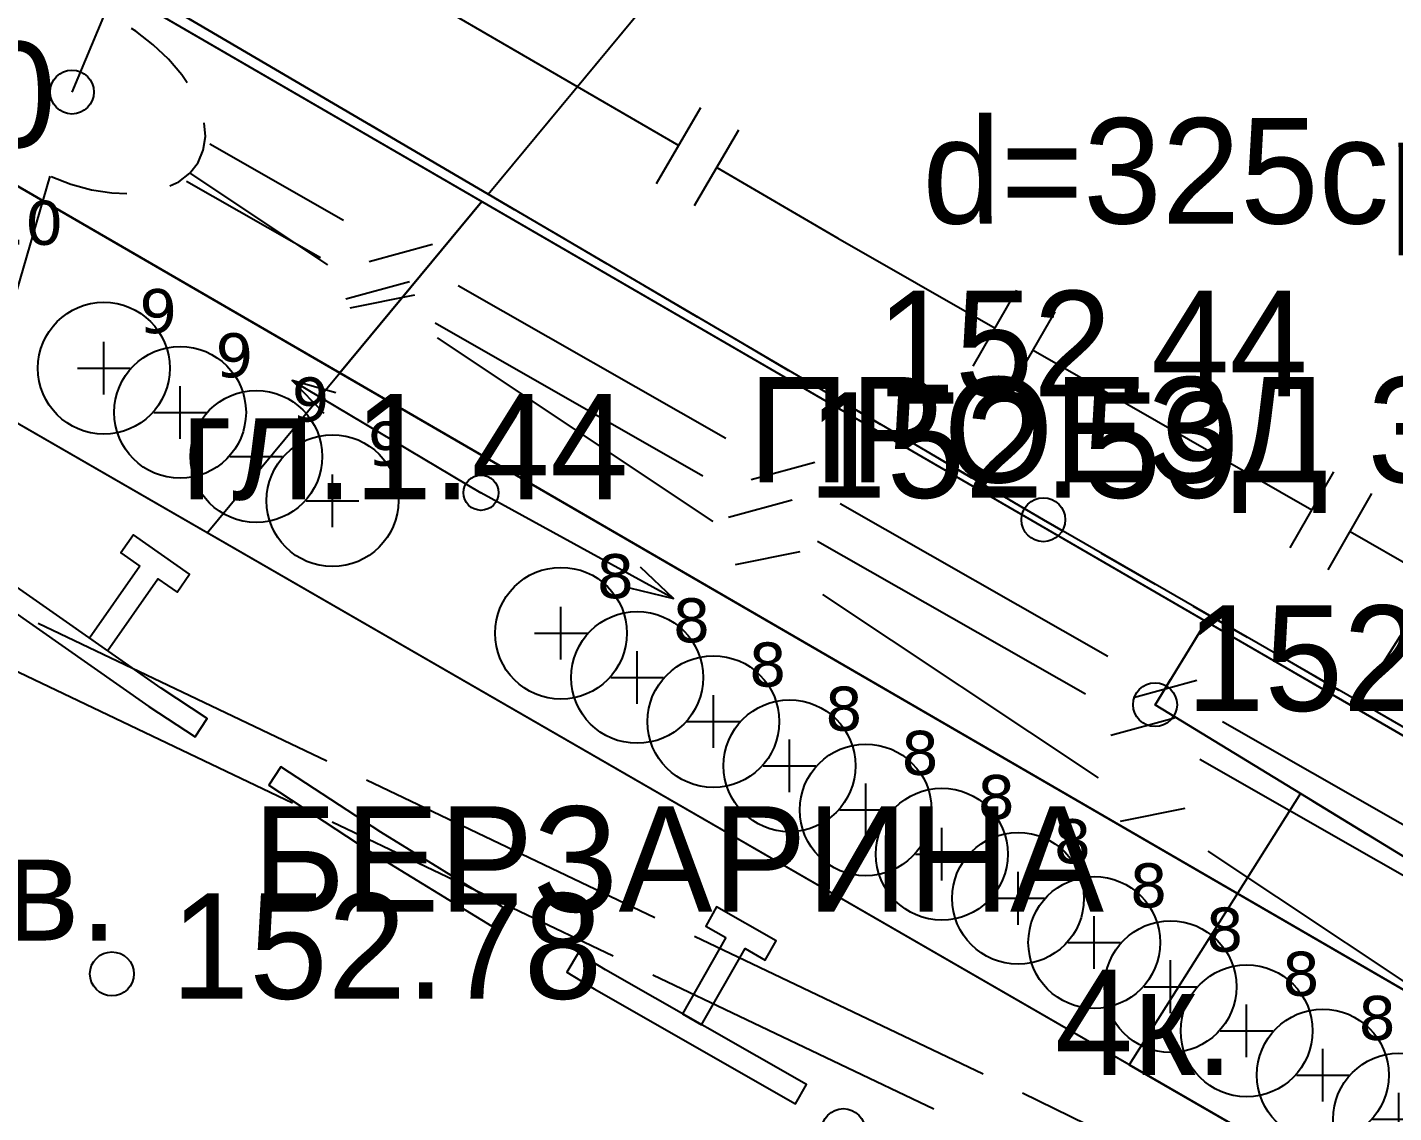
# Model space of a CAD drawing. Header units: metres. Extents: x -2743 to 126, y 13385 to 13916.
# Drawn here: x -1952 to -1936.46, y 13670.25 to 13682.61 of the extents above; entities that cross this region are included whole.
import ezdxf

# ---------------------------------------------------------------- set-up
doc = ezdxf.new("R2010")
doc.units = ezdxf.units.M
for name, color, linetype in [('GREEN_LABELS', 7, 'Continuous'), ('GREEN_SHRUBS', 94, 'Continuous'), ('GREEN_SHRUBS_APPROVAL', 40, 'Continuous'), ('link-улица Берзарина_Граница работ$0$ГП_Граница проектирования', 7, 'Continuous'), ('link-улица Берзарина_Покрытия — Новые$0$ДВ_ПП_Газон_Р', 7, 'Continuous'), ('link-улица Берзарина_Покрытия — Новые$0$ДВ_ПП_Тип2_Р_покрытия_ПЧ_Местные', 7, 'Continuous'), ('link-улица Берзарина_Покрытия — Новые$0$ДВ_ПП_Тип4_У_ПЧ за счет АБ_ТР', 7, 'Continuous'), ('link-улица Берзарина_Покрытия — Новые$0$ДВ_ПП_Тип5_Р ТР', 7, 'Continuous'), ('link-улица Берзарина_Покрытия — Новые$0$ДВ_ПП_Тип6_У_ТР_3м за счет Газона', 7, 'Continuous'), ('link_улица Берзарина_борта$0$ДВ_ГП_П_Борт_БР100.30.15', 7, 'Continuous'), ('link_улица Берзарина_борта$0$ДВ_ГП_П_Борт_Пониженный_бетонный', 7, 'Continuous'), ('link_улица Берзарина_Люки$0$СЕТИ', 7, 'Continuous'), ('output[1-12]_3_ДЖКХ-24_03233kl$0$Красные линии', 7, 'Continuous'), ('output[1-12]_3_ДЖКХ-24_03233tp$0$Горизонтали', 7, 'Continuous'), ('output[1-12]_3_ДЖКХ-24_03233tp$0$Граница улицы', 7, 'Continuous'), ('output[1-12]_3_ДЖКХ-24_03233tp$0$Колодцы', 7, 'Continuous'), ('output[1-12]_3_ДЖКХ-24_03233tp$0$ЛЭП', 7, 'Continuous'), ('output[1-12]_3_ДЖКХ-24_03233tp$0$Отдельно стоящее дерево', 7, 'Continuous'), ('output[1-12]_3_ДЖКХ-24_03233tp$0$Фонари', 7, 'Continuous'), ('output[1-12]_3_ДЖКХ-24_03233up$0$Газопровод', 7, 'Continuous'), ('output[1-12]_3_ДЖКХ-24_03233up$0$Кабель связи', 7, 'Continuous'), ('output[1-12]_3_ДЖКХ-24_03233up$0$Кабель электрический', 7, 'Continuous'), ('output[23]_3_ДЖКХ-25_01840tp$0$Граница улицы', 7, 'Continuous')]:
    doc.layers.add(name, color=color, linetype=linetype)
doc.styles.add('unicode', font='DejaVuSans.ttf')

# ---------------------------------------------------------------- blocks, each defined once
blk = doc.blocks.new('GREEN_SHRUB_CORNUS_SERICEA')
for p, q in [((0, -0.3), (0, 0.3)), ((-0.3, 0), (0.3, 0))]:
    blk.add_line(p, q)
blk.add_circle((0, 0), 0.75)
at = {"style": 'unicode', "flags": 1}
for tag, p in [('POS', (0.4, 0.4)), ('NUM', (0.4, -0.9)), ('SPECIES', (0.4, -1.8)), ('NPA', (0.4, -2.7))]:
    blk.add_attdef(tag, p, '', height=0.5, dxfattribs=at)
blk = doc.blocks.new('GREEN_SHRUB_LONICERA_TATARICA')
for p, q in [((0, -0.3), (0, 0.3)), ((-0.3, 0), (0.3, 0))]:
    blk.add_line(p, q)
blk.add_circle((0, 0), 0.75)
at = {"style": 'unicode', "flags": 1}
for tag, p in [('POS', (0.4, 0.4)), ('NUM', (0.4, -0.9)), ('SPECIES', (0.4, -1.8)), ('NPA', (0.4, -2.7))]:
    blk.add_attdef(tag, p, '', height=0.5, dxfattribs=at)

msp = doc.modelspace()

# ---------------------------------------------------------------- linework, layer by layer
at = {"layer": 'link-улица Берзарина_Граница работ$0$ГП_Граница проектирования'}
msp.add_lwpolyline([(-1921.401797826757, 13649.4657275657), (-1933.1594, 13654.09219), (-1928.778698876347, 13664.62883794609), (-1988.078866047006, 13698.85925410055), (-1995.298717353486, 13686.45076689452), (-2001.646083162938, 13689.6933104648), (-2002.701033743228, 13690.38280305757), (-2013.581689738087, 13696.08301003195)], dxfattribs=at)
at = {"layer": 'link-улица Берзарина_Покрытия — Новые$0$ДВ_ПП_Газон_Р'}
for points in [[(-1939.468366, 13670.799339), (-1949.957783, 13676.854248), (-1977.226722, 13692.594965), (-1975.877041, 13694.586002), (-1948.44946, 13678.673621), (-1938.236227, 13672.748314), (-1939.468366, 13670.799339)], [(-1921.05696, 13662.781594), (-1938.236227, 13672.748314), (-1939.468366, 13670.799339), (-1928.778699, 13664.628838), (-1933.1594, 13654.09219), (-1924.025071, 13650.497951), (-1921.05696, 13662.781594)]]:
    msp.add_lwpolyline(points, close=True, dxfattribs=at)
msp.add_lwpolyline([(-1949.957783, 13676.854248), (-1948.44946, 13678.673621)], dxfattribs=at)
at = {"layer": 'link-улица Берзарина_Покрытия — Новые$0$ДВ_ПП_Тип2_Р_покрытия_ПЧ_Местные'}
for points in [[(-1968.50946, 13705.454586), (-1974.442488, 13696.702241), (-1969.400187, 13693.906586), (-1965.20591, 13691.517475), (-1962.573262, 13689.975549), (-1952.591, 13684.129), (-1946.762066, 13680.708994), (-1939.96895, 13688.903004), (-1940.950006, 13689.474793), (-1968.50946, 13705.454586)], [(-1940.444, 13677.002), (-1946.762066, 13680.708994), (-1939.973579, 13688.897421), (-1936.86164, 13687.09197), (-1931.229373, 13683.831625), (-1931.2296898034544, 13683.831123886202), (-1931.22969, 13683.831124), (-1936.854622, 13674.933711), (-1940.444, 13677.002)], [(-1917.843494, 13676.080644), (-1920.43599, 13665.351502), (-1930.526, 13671.287), (-1936.854622, 13674.933711), (-1931.2296898034544, 13683.831123886202), (-1922.245958, 13678.629629), (-1920.884364, 13677.841279), (-1917.843494, 13676.080644)]]:
    msp.add_lwpolyline(points, close=True, dxfattribs=at)
at = {"layer": 'link-улица Берзарина_Покрытия — Новые$0$ДВ_ПП_Тип4_У_ПЧ за счет АБ_ТР'}
msp.add_lwpolyline([(-1962.573262, 13689.975549), (-1963.733681, 13690.655199), (-1963.847843, 13690.497414), (-1946.831514, 13680.625224), (-1938.593018, 13675.84558), (-1936.899341, 13674.862976), (-1926.516649, 13668.839356), (-1923.054836, 13666.830951), (-1920.444446, 13665.316507), (-1915.507, 13662.452), (-1918.322982, 13664.108515), (-1920.43599, 13665.351502), (-1930.526, 13671.287), (-1936.854622, 13674.933711), (-1940.444, 13677.002), (-1946.762066, 13680.708994), (-1952.591, 13684.129), (-1962.573262, 13689.975549)], close=True, dxfattribs=at)
at = {"layer": 'link-улица Берзарина_Покрытия — Новые$0$ДВ_ПП_Тип5_Р ТР'}
msp.add_lwpolyline([(-1916.286, 13661.366), (-1920.776846, 13663.940855), (-1928.439, 13668.334), (-1937.517679, 13673.884901), (-1939.173, 13674.897), (-1938.593018, 13675.84558), (-1936.899341, 13674.862976), (-1926.516649, 13668.839356), (-1923.054836, 13666.830951), (-1920.444446, 13665.316507), (-1915.507, 13662.452), (-1916.286, 13661.366)], close=True, dxfattribs=at)
at = {"layer": 'link-улица Берзарина_Покрытия — Новые$0$ДВ_ПП_Тип6_У_ТР_3м за счет Газона'}
for points in [[(-1948.44946, 13678.673621), (-1975.877041, 13694.586002), (-1981.483516, 13697.838653), (-1982.343938, 13698.294011), (-1983.235817, 13698.680498), (-1984.155031, 13698.996516), (-1985.097456, 13699.240465), (-1984.832932, 13700.45562), (-1984.416488, 13700.346024), (-1983.698, 13700.114), (-1983.281704, 13701.34357), (-1982.49134, 13701.072166), (-1981.717908, 13700.757427), (-1980.96319, 13700.400138), (-1980.228962, 13700.001081), (-1974.470824, 13696.66044), (-1946.831514, 13680.625224), (-1948.44946, 13678.673621)], [(-1920.776846, 13663.940855), (-1921.05696, 13662.781594), (-1938.236227, 13672.748314), (-1948.44946, 13678.673621), (-1946.831514, 13680.625224), (-1938.593018, 13675.84558), (-1939.173, 13674.897), (-1937.517679, 13673.884901), (-1928.439, 13668.334), (-1920.776846, 13663.940855)]]:
    msp.add_lwpolyline(points, close=True, dxfattribs=at)
msp.add_lwpolyline([(-1937.517679, 13673.884901), (-1938.236227, 13672.748314)], dxfattribs=at)
at = {"layer": 'link_улица Берзарина_борта$0$ДВ_ГП_П_Борт_БР100.30.15'}
msp.add_lwpolyline([(-1986.76556489874, 13701.99375980923), (-1985.0533357556162, 13701.780974744519), (-1983.3822758980557, 13701.374615568473), (-1981.768709883187, 13700.77965881108), (-1980.2289622681385, 13700.00108100233), (-1926.516648952263, 13668.83935578818), (-1923.054835545091, 13666.83095079727), (-1915.507, 13662.452), (-1894.466, 13647.696), (-1863.37246007522, 13632.74216777708)], dxfattribs=at)
at = {"layer": 'link_улица Берзарина_борта$0$ДВ_ГП_П_Борт_Пониженный_бетонный'}
msp.add_lwpolyline([(-2000.535798788894, 13689.12612313602), (-1999.13147910809, 13692.20869026034), (-1997.803302134053, 13694.463532670065), (-1996.055440489455, 13696.373920181519), (-1993.951562950828, 13697.88332406221), (-1991.5553382947044, 13698.935215579639), (-1988.9926468796366, 13699.465292062981), (-1986.4033512913102, 13699.453080230378), (-1983.872093646957, 13698.907795432784), (-1981.4835160638088, 13697.83865302116), (-1919.727383279791, 13662.01022707376)], dxfattribs=at)
at = {"layer": 'link_улица Берзарина_Люки$0$СЕТИ'}
msp.add_circle((-1951.495000000041, 13681.87), 0.25, dxfattribs=at)
at = {"layer": 'output[1-12]_3_ДЖКХ-24_03233kl$0$Красные линии'}
for points in [[(-1950.722156, 13676.473082), (-1951.295171, 13675.653537), (-1951.090285, 13675.510284), (-1950.51727, 13676.329828), (-1950.300091, 13676.177979), (-1950.156837, 13676.382866), (-1950.796082, 13676.829817), (-1950.939336, 13676.624931), (-1950.722156, 13676.473082)], [(-1950.620111, 13674.876496), (-1950.093172, 13674.530824), (-1949.956044, 13674.73986), (-1950.479889, 13675.083503), (-1952.422045, 13676.441433), (-1952.565299, 13676.236547), (-1950.620111, 13674.876496)], [(-1948.116972, 13673.234438), (-1946.718653, 13672.376875), (-1946.587954, 13672.589989), (-1947.983028, 13673.445562), (-1949.1199, 13674.19135), (-1949.257028, 13673.982314), (-1948.116972, 13673.234438)], [(-1944.054808, 13672.24609), (-1944.550588, 13671.377642), (-1944.333476, 13671.253697), (-1943.837696, 13672.122145), (-1943.607557, 13671.990763), (-1943.483612, 13672.207875), (-1944.161001, 13672.594584), (-1944.284946, 13672.377472), (-1944.054808, 13672.24609)], [(-1945.553677, 13671.662417), (-1943.263306, 13670.354887), (-1943.139361, 13670.571999), (-1945.426323, 13671.877583), (-1945.735496, 13672.067193), (-1945.866195, 13671.854078), (-1945.553677, 13671.662417)]]:
    msp.add_lwpolyline(points, close=True, dxfattribs=at)
at = {"layer": 'output[1-12]_3_ДЖКХ-24_03233tp$0$Горизонтали'}
for centre in [(-1940.444, 13677.002), (-1939.173, 13674.897), (-1951.041, 13671.833)]:
    msp.add_circle(centre, 0.25, dxfattribs=at)
at = {"layer": 'output[1-12]_3_ДЖКХ-24_03233tp$0$Граница улицы'}
for points in [[(-1950.1964562699086, 13682.724051192525), (-1949.5868136723848, 13682.366356058537)], [(-1949.1555629962738, 13682.11332867987), (-1948.5459203987502, 13681.755633545883)], [(-1948.1146697226393, 13681.502606167218), (-1947.5050271251155, 13681.14491103323)], [(-1947.0737764490048, 13680.891883654565), (-1946.464133851481, 13680.534188520578)], [(-1946.03288317537, 13680.281161141911), (-1945.4232405778464, 13679.923466007924)], [(-1944.9919899017355, 13679.670438629259), (-1944.3823473042116, 13679.312743495271)], [(-1943.951096628101, 13679.059716116606), (-1943.341454030577, 13678.702020982619)], [(-1942.9102033544664, 13678.448993603952), (-1942.3005607569426, 13678.091298469964)], [(-1941.8693100808316, 13677.8382710913), (-1941.259667483308, 13677.480575957312)], [(-1940.828416807197, 13677.227548578647), (-1940.4439999999995, 13677.001999999997), (-1940.2177438111742, 13676.871625517326)], [(-1939.78452018139, 13676.621991211598), (-1939.1720884946687, 13676.269092735129)], [(-1938.7388648648846, 13676.0194584294), (-1938.1264331781633, 13675.666559952931)], [(-1938.5523994504251, 13675.912012387496), (-1938.7395745365766, 13675.605881445128)], [(-1937.6932095483794, 13675.416925647203), (-1937.0807778616581, 13675.064027170734)], [(-1939.0003959851767, 13675.179299481199), (-1939.173, 13674.897), (-1938.8430375964667, 13674.69525384252)], [(-1936.647554231874, 13674.814392865006), (-1936.0351225451527, 13674.461494388537)], [(-1938.416455632537, 13674.43443239392), (-1937.8041937478042, 13674.060082221617)], [(-1937.3776117838745, 13673.799260773016), (-1936.765349899142, 13673.424910600714)]]:
    msp.add_lwpolyline(points, dxfattribs=at)
at = {"layer": 'output[1-12]_3_ДЖКХ-24_03233tp$0$Колодцы'}
msp.add_circle((-1951.495, 13681.87), 0.25, dxfattribs=at)
at = {"layer": 'output[1-12]_3_ДЖКХ-24_03233tp$0$ЛЭП'}
for points in [[(-1948.9906621929917, 13678.58698700322), (-1946.8419999999978, 13677.309000000001)], [(-1948.4932891158976, 13678.447069090922), (-1948.9906621929917, 13678.58698700322), (-1948.6285703928884, 13678.21571011423)], [(-1944.6517059586124, 13676.103756451057), (-1946.8419999999983, 13677.309000000001)], [(-1945.1534897034962, 13676.226923302807), (-1944.6517059586124, 13676.103756451057), (-1945.0260398302826, 13676.462687018882)]]:
    msp.add_lwpolyline(points, dxfattribs=at)
at = {"layer": 'output[1-12]_3_ДЖКХ-24_03233tp$0$Отдельно стоящее дерево'}
msp.add_circle((-1942.71935, 13670.04892), 0.25, dxfattribs=at)
at = {"layer": 'output[1-12]_3_ДЖКХ-24_03233tp$0$Фонари'}
msp.add_circle((-1946.842, 13677.309), 0.2000225, dxfattribs=at)
at = {"layer": 'output[1-12]_3_ДЖКХ-24_03233up$0$Газопровод'}
for points in [[(-1947.7523732519244, 13683.099755502524), (-1944.5922905500877, 13681.260958421528)], [(-1944.8437581315798, 13680.828796350705), (-1944.3408229685956, 13681.693120492353)], [(-1944.4115960607562, 13680.577328769214), (-1943.908660897772, 13681.44165291086)], [(-1944.1601284792644, 13681.009490840037), (-1942.781, 13680.206999999997), (-1940.9934278310297, 13679.182151567951)], [(-1941.242115088152, 13678.748383602162), (-1940.7447405739074, 13679.61591953374)], [(-1940.8083471223629, 13678.49969634504), (-1940.3109726081182, 13679.36723227662)], [(-1940.5596598652407, 13678.933464310829), (-1937.3878344371342, 13677.11499769273)], [(-1937.6365216942565, 13676.68122972694), (-1937.1391471800118, 13677.548765658521)], [(-1937.2027537284673, 13676.432542469818), (-1936.7053792142226, 13677.300078401398)], [(-1936.9540664713452, 13676.86631043561), (-1933.7822410432386, 13675.04784381751)]]:
    msp.add_lwpolyline(points, dxfattribs=at)
at = {"layer": 'output[1-12]_3_ДЖКХ-24_03233up$0$Кабель связи'}
for points in [[(-1950.6683885217415, 13683.847558541282), (-1951.4950000000333, 13681.870000000008)], [(-1950.1857573346376, 13681.9755071934), (-1950.2465681055853, 13682.067490026753), (-1950.3957722388877, 13682.24251117986), (-1950.5716767115655, 13682.408484003516), (-1950.770008788445, 13682.561377003181), (-1950.8191003143825, 13682.592317354314)], [(-1950.3822554507428, 13680.802383141454), (-1950.280930306146, 13680.849721705252), (-1950.1542181888187, 13680.947481080702), (-1950.060073780071, 13681.067648522156), (-1950.000783855904, 13681.207305151853), (-1949.9777885738094, 13681.36305869792), (-1949.990678368253, 13681.519384611303)], [(-1949.9283489923494, 13681.280321125583), (-1948.4056434413035, 13680.41140811441)], [(-1952.5065129863412, 13678.295399553543), (-1951.7438056649482, 13680.912359706224)], [(-1951.732863357475, 13680.908191455239), (-1951.5081879080012, 13680.822605881514), (-1951.2722498156058, 13680.758293352428), (-1951.0417223448576, 13680.720984275966), (-1950.8698257876401, 13680.713623938222)], [(-1950.1542181888192, 13680.947481080706), (-1948.5869149945681, 13679.903174104169)], [(-1950.1917985677935, 13680.854975918735), (-1948.6675448922763, 13679.985179489559)], [(-1948.1157416132567, 13679.940869136115), (-1947.3927368759096, 13680.138515663466)], [(-1948.3776430642292, 13679.514640511263), (-1947.6546383268824, 13679.712287038614)], [(-1947.102835047863, 13679.667976685172), (-1944.057423945771, 13677.930150662827)], [(-1948.3302446584576, 13679.413714873424), (-1947.5953034064971, 13679.560892847887)], [(-1947.3647364988358, 13679.24174806032), (-1944.3162291478006, 13677.50215520197)], [(-1947.3386330703863, 13679.071433617142), (-1944.204026681884, 13676.98281966407)], [(-1943.7675221177242, 13677.459611684531), (-1943.0445173803773, 13677.65725821188)], [(-1944.0263273197538, 13677.031616223674), (-1943.303322582407, 13677.229262751025)], [(-1942.7546155523307, 13677.186719233589), (-1939.7092044502388, 13675.448893211242)], [(-1943.0134207543604, 13676.758723772731), (-1939.9649134033252, 13675.019130914381)], [(-1943.9473563457734, 13676.493360433326), (-1943.212415093813, 13676.640538407788)], [(-1942.9557447577022, 13676.151079177043), (-1939.8211383691998, 13674.062465223971)], [(-1939.419302622192, 13674.978354232946), (-1938.696297884845, 13675.176000760297)], [(-1939.6750115752784, 13674.548591936085), (-1938.9520068379315, 13674.746238463436)], [(-1938.4063960567983, 13674.705461782003), (-1935.3609849547065, 13672.967635759658)], [(-1938.662105009885, 13674.275699485142), (-1935.6135976588498, 13672.536106626792)], [(-1939.5644680330893, 13673.573005993227), (-1938.8295267811288, 13673.720183967689)], [(-1938.572856445018, 13673.230724736944), (-1935.4382500565157, 13671.142110783874)]]:
    msp.add_lwpolyline(points, dxfattribs=at)
at = {"layer": 'output[1-12]_3_ДЖКХ-24_03233up$0$Кабель электрический'}
for points in [[(-1948.5966047689233, 13674.254746247198), (-1951.8785561219677, 13675.82177350416)], [(-1948.9846657147377, 13673.775148563414), (-1952.1802590577909, 13675.30094262069)], [(-1944.8634471797818, 13672.47228238121), (-1948.1453985328262, 13674.039309638174)], [(-1945.3378661355878, 13672.033917897119), (-1948.5334594786407, 13673.559711954393)], [(-1941.1302895906404, 13670.689818515224), (-1944.4122409436848, 13672.256845772188)], [(-1941.6910665564376, 13670.292687230822), (-1944.8866598994907, 13671.818481288095)], [(-1937.4140796561078, 13668.872336576147), (-1940.6792992753153, 13670.47393576014)]]:
    msp.add_lwpolyline(points, dxfattribs=at)

# ---------------------------------------------------------------- block references
at = {"layer": 'GREEN_SHRUBS'}
for name, p in [('GREEN_SHRUB_LONICERA_TATARICA', (-1951.131918556715, 13678.726935909794)), ('GREEN_SHRUB_CORNUS_SERICEA', (-1943.33160834607, 13674.201509452794)), ('GREEN_SHRUB_CORNUS_SERICEA', (-1942.464907211554, 13673.698684290905)), ('GREEN_SHRUB_CORNUS_SERICEA', (-1941.598206077038, 13673.195859129017)), ('GREEN_SHRUB_CORNUS_SERICEA', (-1940.7315049425217, 13672.693033967127)), ('GREEN_SHRUB_CORNUS_SERICEA', (-1939.8648038080057, 13672.19020880524)), ('GREEN_SHRUB_CORNUS_SERICEA', (-1938.9981026734895, 13671.68738364335)), ('GREEN_SHRUB_CORNUS_SERICEA', (-1938.1314015389735, 13671.18455848146)), ('GREEN_SHRUB_CORNUS_SERICEA', (-1937.2647004044575, 13670.681733319572)), ('GREEN_SHRUB_CORNUS_SERICEA', (-1936.3979992699412, 13670.178908157683))]:
    msp.add_blockref(name, p, dxfattribs=at)
at = {"layer": 'GREEN_SHRUBS_APPROVAL'}
for name, p in [('GREEN_SHRUB_LONICERA_TATARICA', (-1950.265217422199, 13678.224110747904)), ('GREEN_SHRUB_LONICERA_TATARICA', (-1949.3985162876827, 13677.721285586016)), ('GREEN_SHRUB_LONICERA_TATARICA', (-1948.5318151531667, 13677.218460424127)), ('GREEN_SHRUB_CORNUS_SERICEA', (-1945.9317117496184, 13675.70998493846)), ('GREEN_SHRUB_CORNUS_SERICEA', (-1945.0650106151022, 13675.207159776572)), ('GREEN_SHRUB_CORNUS_SERICEA', (-1944.1983094805862, 13674.704334614682))]:
    msp.add_blockref(name, p, dxfattribs=at)

# ---------------------------------------------------------------- texts
at = {"layer": 'GREEN_LABELS', "style": 'unicode'}
for s, p in [('10', (-1952.465320825747, 13680.13258623357)), ('9', (-1950.7319185567148, 13679.126935909793)), ('9', (-1949.8652174221988, 13678.624110747904)), ('9', (-1948.9985162876826, 13678.121285586016)), ('9', (-1948.1318151531666, 13677.618460424126)), ('8', (-1945.5317117496184, 13676.10998493846)), ('8', (-1944.6650106151021, 13675.607159776571)), ('8', (-1943.798309480586, 13675.104334614682)), ('8', (-1942.9316083460699, 13674.601509452794)), ('8', (-1942.0649072115539, 13674.098684290904)), ('8', (-1941.1982060770379, 13673.595859129016)), ('8', (-1940.3315049425216, 13673.093033967127)), ('8', (-1939.4648038080056, 13672.590208805239)), ('8', (-1938.5981026734894, 13672.08738364335)), ('8', (-1937.7314015389734, 13671.58455848146)), ('8', (-1936.8647004044574, 13671.081733319572))]:
    msp.add_text(s, height=0.5, dxfattribs=at).set_placement(p)
at = {"layer": 'output[1-12]_3_ДЖКХ-24_03233kl$0$Красные линии'}
msp.add_text('ПРОЕЗД 3693', height=1.2, dxfattribs=at).set_placement((-1943.8011942851977, 13677.425969928263))
at = {"layer": 'output[1-12]_3_ДЖКХ-24_03233tp$0$Горизонтали'}
for s, p in [('152.44', (-1942.34243528428, 13678.40742863843)), ('152.59', (-1943.120874833223, 13677.25156186868)), ('152.43', (-1938.820269651114, 13674.82658275582)), ('152.78', (-1950.370713259162, 13671.5498223329))]:
    msp.add_text(s, height=1.2, dxfattribs=at).set_placement(p)
at = {"layer": 'output[1-12]_3_ДЖКХ-24_03233tp$0$Колодцы'}
msp.add_text('152.70', height=1.2, dxfattribs=at).set_placement((-1956.583, 13681.242))
at = {"layer": 'output[1-12]_3_ДЖКХ-24_03233up$0$Газопровод'}
msp.add_text('d=325ср.д.ст.Р=3Атм.', height=1.2, dxfattribs=at).set_placement((-1941.819, 13680.373))
at = {"layer": 'output[1-12]_3_ДЖКХ-24_03233up$0$Кабель связи'}
for s, p in [('гл.1.44', (-1950.2552743362912, 13677.233850303293)), ('3отв.', (-1954.783457598657, 13672.21247058824))]:
    msp.add_text(s, height=1.2, dxfattribs=at).set_placement(p)
at = {"layer": 'output[1-12]_3_ДЖКХ-24_03233up$0$Кабель электрический'}
msp.add_text('4к.', height=1.2, dxfattribs=at).set_placement((-1940.313983969334, 13670.68113772134))
at = {"layer": 'output[23]_3_ДЖКХ-25_01840tp$0$Граница улицы'}
msp.add_text('УЛИЦА      БЕРЗАРИНА', height=1.2, dxfattribs=at).set_placement((-1957.598159288275, 13672.54036157932))

doc.saveas('drawing.dxf')
